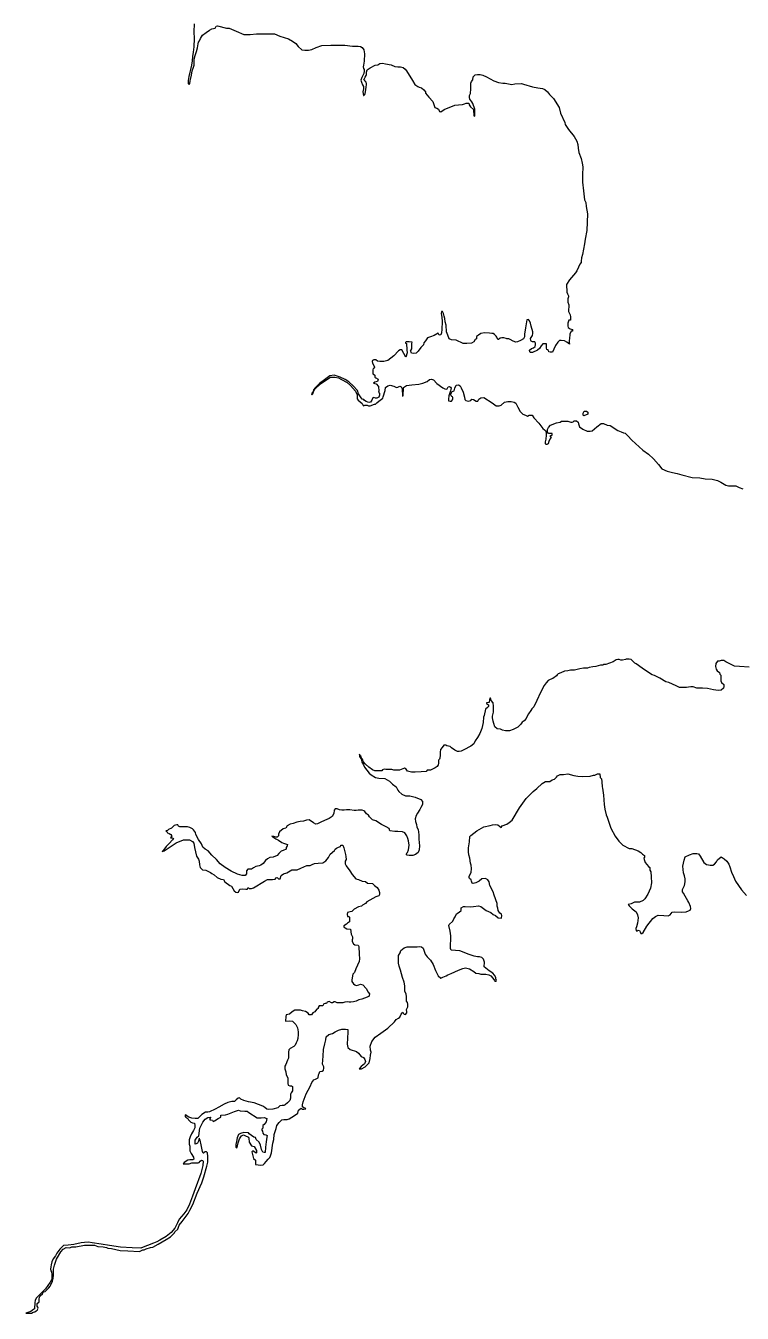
# Model space of a CAD drawing. Header units: inches. Extents: x 2272838 to 2336681, y 13196121 to 13295201.
# Drawn here: x 2313247 to 2323722, y 13196121 to 13214938 of the extents above; entities that cross this region are included whole.
import ezdxf

# ---------------------------------------------------------------- set-up
doc = ezdxf.new("R2010")
doc.units = ezdxf.units.IN
doc.header["$MEASUREMENT"] = 0
doc.layers.add('shoreline06_1', color=7, linetype='Continuous')

msp = doc.modelspace()

# ---------------------------------------------------------------- linework, layer by layer
at = {"layer": 'shoreline06_1'}
for points in [[(2315708, 13214964), (2315705, 13214848), (2315710, 13214754), (2315707, 13214629), (2315696, 13214552), (2315684, 13214490), (2315679, 13214427), (2315672, 13214361), (2315655, 13214301), (2315648, 13214259), (2315630, 13214198), (2315623, 13214139), (2315623, 13214089), (2315634, 13214085), (2315646, 13214089), (2315649, 13214132), (2315658, 13214155), (2315672, 13214217), (2315682, 13214278), (2315696, 13214318), (2315710, 13214360), (2315710, 13214420), (2315710, 13214452), (2315726, 13214504), (2315745, 13214561), (2315760, 13214615), (2315766, 13214672), (2315773, 13214700), (2315788, 13214719), (2315802, 13214754), (2315833, 13214801), (2315885, 13214839), (2315934, 13214872), (2315969, 13214893), (2316017, 13214902), (2316030, 13214933), (2316052, 13214938), (2316184, 13214905), (2316222, 13214905), (2316325, 13214860), (2316436, 13214808), (2316526, 13214808), (2316620, 13214818), (2316752, 13214820), (2316884, 13214819), (2316964, 13214786), (2317089, 13214747), (2317148, 13214711), (2317197, 13214678), (2317230, 13214633), (2317285, 13214588), (2317327, 13214581), (2317383, 13214579), (2317428, 13214593), (2317495, 13214622), (2317577, 13214650), (2317707, 13214652), (2317911, 13214654), (2318022, 13214640), (2318077, 13214640), (2318105, 13214640), (2318142, 13214633), (2318168, 13214619), (2318190, 13214585), (2318202, 13214529), (2318194, 13214421), (2318187, 13214360), (2318178, 13214340), (2318187, 13214315), (2318197, 13214300), (2318197, 13214272), (2318190, 13214239), (2318161, 13214182), (2318147, 13214145), (2318154, 13214114), (2318171, 13214074), (2318183, 13214050), (2318183, 13214017), (2318173, 13213973), (2318183, 13213919), (2318190, 13213919), (2318204, 13213932), (2318210, 13213949), (2318218, 13214003), (2318223, 13214046), (2318230, 13214077), (2318230, 13214091), (2318222, 13214114), (2318211, 13214121), (2318204, 13214136), (2318192, 13214150), (2318197, 13214156), (2318208, 13214187), (2318222, 13214209), (2318230, 13214228), (2318228, 13214261), (2318239, 13214296), (2318284, 13214324), (2318354, 13214362), (2318397, 13214367), (2318426, 13214387), (2318465, 13214392), (2318508, 13214381), (2318591, 13214366), (2318645, 13214343), (2318687, 13214336), (2318727, 13214336), (2318767, 13214328), (2318793, 13214305), (2318814, 13214279), (2318901, 13214137), (2318935, 13214081), (2318977, 13214048), (2319001, 13214043), (2319031, 13214033), (2319069, 13214001), (2319093, 13213974), (2319093, 13213951), (2319139, 13213894), (2319198, 13213829), (2319227, 13213744), (2319255, 13213734), (2319283, 13213720), (2319297, 13213684), (2319318, 13213682), (2319363, 13213713), (2319519, 13213777), (2319575, 13213784), (2319632, 13213786), (2319661, 13213795), (2319686, 13213807), (2319726, 13213809), (2319731, 13213781), (2319750, 13213755), (2319792, 13213712), (2319797, 13213623), (2319811, 13213618), (2319811, 13213717), (2319783, 13213802), (2319771, 13213824), (2319738, 13213863), (2319733, 13213889), (2319734, 13213918), (2319748, 13213948), (2319755, 13214014), (2319755, 13214101), (2319766, 13214121), (2319783, 13214146), (2319786, 13214194), (2319816, 13214219), (2319851, 13214227), (2319891, 13214227), (2319929, 13214217), (2319981, 13214194), (2320090, 13214134), (2320160, 13214109), (2320224, 13214101), (2320255, 13214101), (2320353, 13214078), (2320396, 13214087), (2320497, 13214092), (2320525, 13214083), (2320658, 13214044), (2320736, 13214030), (2320802, 13214019), (2320834, 13214005), (2320875, 13213971), (2320905, 13213931), (2320962, 13213875), (2321044, 13213745), (2321067, 13213662), (2321129, 13213526), (2321133, 13213497), (2321181, 13213422), (2321263, 13213320), (2321303, 13213252), (2321317, 13213205), (2321322, 13213149), (2321334, 13213085), (2321366, 13213000), (2321381, 13212932), (2321392, 13212878), (2321388, 13212757), (2321388, 13212654), (2321400, 13212524), (2321414, 13212394), (2321435, 13212357), (2321440, 13212298), (2321458, 13212191), (2321451, 13211948), (2321428, 13211819), (2321418, 13211753), (2321387, 13211597), (2321370, 13211548), (2321366, 13211499), (2321366, 13211477), (2321349, 13211453), (2321326, 13211409), (2321304, 13211354), (2321286, 13211329), (2321198, 13211227), (2321151, 13211156), (2321156, 13211044), (2321168, 13211018), (2321182, 13210992), (2321182, 13210975), (2321173, 13210945), (2321172, 13210900), (2321186, 13210859), (2321187, 13210831), (2321182, 13210793), (2321180, 13210761), (2321207, 13210713), (2321212, 13210685), (2321212, 13210636), (2321187, 13210633), (2321174, 13210589), (2321170, 13210549), (2321177, 13210527), (2321207, 13210508), (2321240, 13210499), (2321241, 13210475), (2321222, 13210475), (2321203, 13210430), (2321196, 13210360), (2321191, 13210343), (2321191, 13210315), (2321198, 13210282), (2321158, 13210313), (2321122, 13210331), (2321076, 13210339), (2321052, 13210339), (2321028, 13210313), (2320991, 13210266), (2320967, 13210212), (2320950, 13210166), (2320913, 13210167), (2320896, 13210172), (2320891, 13210190), (2320875, 13210202), (2320866, 13210207), (2320859, 13210226), (2320859, 13210263), (2320859, 13210289), (2320828, 13210289), (2320807, 13210289), (2320781, 13210259), (2320757, 13210223), (2320729, 13210197), (2320656, 13210164), (2320625, 13210164), (2320616, 13210171), (2320611, 13210195), (2320642, 13210223), (2320672, 13210233), (2320696, 13210251), (2320701, 13210277), (2320701, 13210301), (2320691, 13210318), (2320656, 13210318), (2320635, 13210330), (2320632, 13210339), (2320628, 13210367), (2320656, 13210409), (2320661, 13210440), (2320660, 13210466), (2320635, 13210549), (2320627, 13210589), (2320613, 13210626), (2320599, 13210643), (2320574, 13210641), (2320564, 13210584), (2320552, 13210525), (2320540, 13210433), (2320538, 13210393), (2320524, 13210362), (2320479, 13210337), (2320437, 13210318), (2320411, 13210316), (2320373, 13210329), (2320330, 13210351), (2320309, 13210362), (2320281, 13210360), (2320269, 13210365), (2320239, 13210379), (2320208, 13210379), (2320182, 13210374), (2320161, 13210355), (2320149, 13210355), (2320132, 13210388), (2320126, 13210401), (2320102, 13210424), (2320080, 13210438), (2320059, 13210440), (2320029, 13210443), (2319956, 13210448), (2319901, 13210438), (2319864, 13210417), (2319836, 13210398), (2319835, 13210379), (2319835, 13210363), (2319816, 13210351), (2319798, 13210320), (2319763, 13210301), (2319697, 13210294), (2319642, 13210295), (2319539, 13210342), (2319473, 13210346), (2319437, 13210363), (2319416, 13210415), (2319399, 13210464), (2319395, 13210563), (2319378, 13210611), (2319374, 13210658), (2319362, 13210696), (2319357, 13210735), (2319340, 13210761), (2319326, 13210761), (2319320, 13210733), (2319329, 13210681), (2319336, 13210616), (2319329, 13210500), (2319324, 13210448), (2319315, 13210422), (2319289, 13210417), (2319279, 13210446), (2319220, 13210413), (2319166, 13210394), (2319121, 13210377), (2319093, 13210335), (2319069, 13210302), (2319062, 13210276), (2319025, 13210236), (2318982, 13210180), (2318954, 13210151), (2318919, 13210146), (2318888, 13210153), (2318880, 13210168), (2318871, 13210186), (2318878, 13210194), (2318894, 13210215), (2318892, 13210293), (2318897, 13210312), (2318853, 13210319), (2318808, 13210319), (2318798, 13210309), (2318801, 13210298), (2318815, 13210292), (2318820, 13210203), (2318822, 13210158), (2318803, 13210095), (2318746, 13210203), (2318721, 13210203), (2318695, 13210189), (2318628, 13210116), (2318541, 13210045), (2318480, 13210033), (2318426, 13210033), (2318388, 13210038), (2318364, 13210057), (2318336, 13210057), (2318315, 13210046), (2318313, 13210029), (2318315, 13210005), (2318334, 13209975), (2318346, 13209947), (2318339, 13209934), (2318327, 13209930), (2318322, 13209911), (2318322, 13209871), (2318322, 13209850), (2318345, 13209836), (2318352, 13209829), (2318350, 13209800), (2318366, 13209793), (2318400, 13209772), (2318392, 13209739), (2318353, 13209730), (2318331, 13209716), (2318369, 13209704), (2318404, 13209664), (2318407, 13209598), (2318404, 13209581), (2318418, 13209565), (2318418, 13209538), (2318409, 13209512), (2318381, 13209496), (2318362, 13209494), (2318336, 13209505), (2318322, 13209498), (2318308, 13209468), (2318289, 13209439), (2318268, 13209432), (2318248, 13209435), (2318223, 13209447), (2318199, 13209461), (2318189, 13209477), (2318164, 13209482), (2318140, 13209517), (2318114, 13209560), (2318095, 13209607), (2318034, 13209676), (2317971, 13209734), (2317919, 13209770), (2317846, 13209803), (2317786, 13209820), (2317756, 13209829), (2317692, 13209822), (2317633, 13209777), (2317542, 13209709), (2317478, 13209645), (2317456, 13209619), (2317449, 13209591), (2317423, 13209558), (2317428, 13209542), (2317443, 13209558), (2317459, 13209600), (2317473, 13209629), (2317558, 13209704), (2317666, 13209780), (2317704, 13209801), (2317768, 13209803), (2317819, 13209793), (2317862, 13209767), (2317947, 13209725), (2317996, 13209680), (2318067, 13209598), (2318093, 13209543), (2318093, 13209487), (2318107, 13209465), (2318166, 13209419), (2318178, 13209386), (2318187, 13209385), (2318206, 13209395), (2318241, 13209392), (2318258, 13209385), (2318284, 13209385), (2318345, 13209407), (2318361, 13209407), (2318381, 13209426), (2318409, 13209453), (2318468, 13209494), (2318475, 13209515), (2318503, 13209605), (2318505, 13209652), (2318541, 13209675), (2318574, 13209685), (2318628, 13209671), (2318666, 13209651), (2318687, 13209654), (2318718, 13209670), (2318734, 13209661), (2318749, 13209632), (2318755, 13209526), (2318763, 13209527), (2318769, 13209649), (2318814, 13209682), (2318892, 13209692), (2318993, 13209701), (2319053, 13209715), (2319114, 13209738), (2319152, 13209767), (2319178, 13209771), (2319210, 13209765), (2319257, 13209710), (2319345, 13209647), (2319373, 13209632), (2319401, 13209628), (2319409, 13209632), (2319425, 13209660), (2319442, 13209667), (2319458, 13209658), (2319465, 13209640), (2319456, 13209601), (2319432, 13209531), (2319429, 13209482), (2319430, 13209456), (2319453, 13209449), (2319470, 13209453), (2319486, 13209469), (2319493, 13209486), (2319493, 13209505), (2319486, 13209514), (2319475, 13209521), (2319467, 13209531), (2319463, 13209555), (2319482, 13209592), (2319510, 13209601), (2319519, 13209640), (2319538, 13209686), (2319574, 13209691), (2319600, 13209677), (2319614, 13209644), (2319642, 13209583), (2319661, 13209512), (2319665, 13209477), (2319679, 13209463), (2319703, 13209456), (2319722, 13209453), (2319752, 13209460), (2319771, 13209479), (2319795, 13209476), (2319830, 13209450), (2319858, 13209450), (2319870, 13209479), (2319901, 13209502), (2319943, 13209503), (2320064, 13209429), (2320127, 13209384), (2320167, 13209384), (2320196, 13209392), (2320245, 13209438), (2320294, 13209445), (2320344, 13209445), (2320386, 13209438), (2320412, 13209423), (2320442, 13209366), (2320474, 13209302), (2320516, 13209262), (2320552, 13209248), (2320584, 13209233), (2320606, 13209247), (2320653, 13209247), (2320674, 13209210), (2320747, 13209130), (2320806, 13209052), (2320830, 13209031), (2320846, 13209021), (2320856, 13208991), (2320855, 13208955), (2320851, 13208894), (2320841, 13208856), (2320841, 13208835), (2320853, 13208823), (2320869, 13208823), (2320891, 13208833), (2320898, 13208865), (2320910, 13208892), (2320935, 13208922), (2320919, 13208932), (2320919, 13208950), (2320943, 13208955), (2320941, 13208978), (2320891, 13208981), (2320875, 13208998), (2320875, 13209035), (2320889, 13209066), (2320919, 13209103), (2321009, 13209137), (2321060, 13209143), (2321079, 13209157), (2321174, 13209157), (2321214, 13209144), (2321235, 13209146), (2321251, 13209148), (2321264, 13209162), (2321297, 13209165), (2321324, 13209144), (2321330, 13209118), (2321341, 13209075), (2321390, 13209044), (2321457, 13209014), (2321501, 13209013), (2321530, 13209019), (2321594, 13209077), (2321662, 13209124), (2321692, 13209124), (2321749, 13209099), (2321792, 13209094), (2321904, 13209023), (2321951, 13209001), (2321984, 13208990), (2322010, 13208985), (2322051, 13208947), (2322109, 13208879), (2322215, 13208785), (2322267, 13208735), (2322350, 13208676), (2322427, 13208608), (2322496, 13208527), (2322548, 13208461), (2322623, 13208426), (2322704, 13208407), (2322770, 13208395), (2322838, 13208376), (2322991, 13208337), (2323100, 13208329), (2323180, 13208318), (2323283, 13208312), (2323358, 13208291), (2323411, 13208266), (2323484, 13208223), (2323521, 13208216), (2323627, 13208213), (2323675, 13208192), (2323733, 13208169)], [(2323822, 13205566), (2323683, 13205573), (2323610, 13205580), (2323541, 13205611), (2323484, 13205641), (2323451, 13205661), (2323416, 13205663), (2323386, 13205653), (2323359, 13205649), (2323334, 13205618), (2323329, 13205571), (2323339, 13205536), (2323355, 13205508), (2323388, 13205486), (2323393, 13205462), (2323411, 13205448), (2323409, 13205366), (2323419, 13205342), (2323452, 13205312), (2323451, 13205278), (2323447, 13205255), (2323413, 13205227), (2323371, 13205225), (2323303, 13205232), (2323216, 13205251), (2323143, 13205255), (2323096, 13205255), (2323056, 13205258), (2323003, 13205274), (2322970, 13205274), (2322937, 13205269), (2322909, 13205267), (2322803, 13205267), (2322754, 13205293), (2322650, 13205338), (2322607, 13205350), (2322515, 13205404), (2322440, 13205440), (2322405, 13205454), (2322306, 13205513), (2322257, 13205551), (2322172, 13205614), (2322150, 13205624), (2322124, 13205652), (2322096, 13205675), (2322070, 13205683), (2322025, 13205683), (2322013, 13205675), (2321971, 13205668), (2321947, 13205668), (2321924, 13205678), (2321903, 13205678), (2321877, 13205671), (2321837, 13205643), (2321782, 13205621), (2321726, 13205602), (2321696, 13205602), (2321684, 13205595), (2321648, 13205595), (2321615, 13205581), (2321584, 13205574), (2321538, 13205567), (2321485, 13205558), (2321460, 13205551), (2321401, 13205549), (2321349, 13205539), (2321311, 13205530), (2321290, 13205523), (2321268, 13205520), (2321212, 13205520), (2321170, 13205511), (2321123, 13205504), (2321070, 13205480), (2321030, 13205464), (2321014, 13205452), (2321007, 13205436), (2320953, 13205398), (2320913, 13205383), (2320884, 13205369), (2320858, 13205337), (2320828, 13205294), (2320771, 13205191), (2320717, 13205077), (2320676, 13204986), (2320648, 13204957), (2320632, 13204929), (2320599, 13204880), (2320578, 13204846), (2320563, 13204811), (2320533, 13204781), (2320505, 13204761), (2320483, 13204733), (2320441, 13204689), (2320372, 13204655), (2320321, 13204632), (2320262, 13204634), (2320215, 13204642), (2320189, 13204658), (2320137, 13204661), (2320106, 13204693), (2320089, 13204740), (2320080, 13204776), (2320073, 13204823), (2320073, 13204849), (2320087, 13204905), (2320088, 13204995), (2320080, 13205040), (2320052, 13205078), (2320040, 13205111), (2320033, 13205111), (2320028, 13205092), (2320021, 13205049), (2319983, 13205042), (2319983, 13205031), (2320012, 13205014), (2320012, 13204990), (2319996, 13204974), (2319970, 13204951), (2319948, 13204859), (2319941, 13204833), (2319934, 13204755), (2319915, 13204665), (2319887, 13204595), (2319851, 13204538), (2319819, 13204486), (2319799, 13204444), (2319755, 13204411), (2319653, 13204356), (2319613, 13204338), (2319582, 13204330), (2319561, 13204330), (2319519, 13204349), (2319472, 13204387), (2319450, 13204402), (2319403, 13204416), (2319387, 13204422), (2319359, 13204422), (2319337, 13204390), (2319311, 13204361), (2319305, 13204321), (2319304, 13204279), (2319300, 13204234), (2319295, 13204218), (2319281, 13204203), (2319281, 13204154), (2319276, 13204135), (2319260, 13204112), (2319233, 13204090), (2319163, 13204058), (2319115, 13204058), (2319099, 13204038), (2319029, 13204032), (2318941, 13204031), (2318885, 13204031), (2318830, 13204043), (2318807, 13204072), (2318783, 13204086), (2318760, 13204077), (2318712, 13204060), (2318668, 13204060), (2318628, 13204060), (2318599, 13204069), (2318510, 13204069), (2318489, 13204074), (2318461, 13204065), (2318453, 13204051), (2318406, 13204051), (2318350, 13204051), (2318316, 13204063), (2318263, 13204102), (2318213, 13204147), (2318182, 13204183), (2318171, 13204218), (2318157, 13204232), (2318151, 13204258), (2318137, 13204268), (2318126, 13204293), (2318126, 13204256), (2318144, 13204228), (2318157, 13204209), (2318159, 13204176), (2318180, 13204147), (2318201, 13204103), (2318267, 13204016), (2318295, 13203989), (2318359, 13203949), (2318409, 13203942), (2318496, 13203937), (2318567, 13203898), (2318609, 13203853), (2318661, 13203817), (2318686, 13203766), (2318703, 13203746), (2318746, 13203707), (2318800, 13203685), (2318863, 13203681), (2318939, 13203664), (2319023, 13203628), (2319047, 13203602), (2319047, 13203558), (2319023, 13203515), (2319011, 13203482), (2318974, 13203430), (2318957, 13203398), (2318941, 13203345), (2318945, 13203308), (2318960, 13203263), (2318967, 13203223), (2318983, 13203190), (2318995, 13203115), (2318992, 13203051), (2319004, 13202950), (2318997, 13202893), (2318986, 13202857), (2318947, 13202824), (2318908, 13202811), (2318853, 13202810), (2318825, 13202817), (2318811, 13202836), (2318830, 13202855), (2318842, 13202893), (2318851, 13202961), (2318844, 13203027), (2318834, 13203061), (2318820, 13203098), (2318788, 13203143), (2318757, 13203159), (2318689, 13203164), (2318644, 13203164), (2318569, 13203174), (2318559, 13203204), (2318516, 13203232), (2318450, 13203266), (2318363, 13203317), (2318319, 13203330), (2318297, 13203353), (2318274, 13203377), (2318260, 13203403), (2318231, 13203421), (2318205, 13203452), (2318191, 13203466), (2318166, 13203473), (2318109, 13203473), (2318080, 13203468), (2318048, 13203468), (2317984, 13203478), (2317935, 13203478), (2317901, 13203474), (2317869, 13203474), (2317833, 13203478), (2317800, 13203492), (2317769, 13203492), (2317757, 13203473), (2317751, 13203427), (2317729, 13203382), (2317682, 13203353), (2317614, 13203321), (2317560, 13203299), (2317512, 13203273), (2317489, 13203271), (2317456, 13203290), (2317390, 13203330), (2317354, 13203328), (2317307, 13203313), (2317260, 13203307), (2317208, 13203297), (2317156, 13203281), (2317112, 13203267), (2317069, 13203243), (2317048, 13203210), (2317013, 13203201), (2316958, 13203155), (2316942, 13203125), (2316942, 13203101), (2316925, 13203080), (2316904, 13203080), (2316873, 13203087), (2316845, 13203095), (2316904, 13203056), (2316944, 13203036), (2316989, 13203002), (2317015, 13202991), (2317046, 13202983), (2317072, 13202970), (2317071, 13202953), (2317053, 13202927), (2317053, 13202904), (2317012, 13202885), (2316982, 13202873), (2316949, 13202840), (2316923, 13202811), (2316862, 13202788), (2316814, 13202781), (2316783, 13202764), (2316750, 13202736), (2316718, 13202696), (2316684, 13202668), (2316658, 13202658), (2316609, 13202652), (2316576, 13202632), (2316546, 13202612), (2316494, 13202611), (2316475, 13202588), (2316475, 13202559), (2316475, 13202541), (2316456, 13202517), (2316411, 13202519), (2316343, 13202536), (2316249, 13202583), (2316161, 13202637), (2316088, 13202689), (2316036, 13202753), (2315970, 13202814), (2315912, 13202880), (2315871, 13202902), (2315838, 13202932), (2315815, 13202980), (2315772, 13203043), (2315735, 13203118), (2315728, 13203149), (2315702, 13203184), (2315685, 13203203), (2315645, 13203222), (2315614, 13203230), (2315582, 13203230), (2315530, 13203230), (2315501, 13203230), (2315480, 13203241), (2315471, 13203258), (2315457, 13203258), (2315419, 13203248), (2315377, 13203210), (2315334, 13203192), (2315320, 13203178), (2315296, 13203173), (2315310, 13203161), (2315318, 13203142), (2315343, 13203133), (2315370, 13203119), (2315381, 13203100), (2315365, 13203071), (2315386, 13203067), (2315405, 13203060), (2315393, 13203038), (2315346, 13202987), (2315299, 13202945), (2315278, 13202909), (2315251, 13202881), (2315244, 13202869), (2315273, 13202879), (2315390, 13202959), (2315445, 13202994), (2315553, 13203039), (2315643, 13203039), (2315685, 13203017), (2315707, 13202993), (2315713, 13202928), (2315742, 13202802), (2315772, 13202758), (2315784, 13202729), (2315787, 13202673), (2315796, 13202638), (2315829, 13202600), (2315881, 13202595), (2315947, 13202562), (2315966, 13202548), (2316001, 13202529), (2316048, 13202491), (2316097, 13202466), (2316137, 13202460), (2316159, 13202428), (2316229, 13202373), (2316256, 13202364), (2316296, 13202296), (2316317, 13202275), (2316336, 13202272), (2316359, 13202275), (2316378, 13202317), (2316418, 13202326), (2316463, 13202319), (2316491, 13202321), (2316496, 13202338), (2316508, 13202338), (2316513, 13202331), (2316546, 13202331), (2316579, 13202338), (2316737, 13202437), (2316783, 13202458), (2316817, 13202459), (2316856, 13202460), (2316892, 13202463), (2316906, 13202486), (2316923, 13202488), (2316942, 13202472), (2316967, 13202472), (2316981, 13202521), (2317015, 13202541), (2317066, 13202557), (2317135, 13202601), (2317213, 13202601), (2317271, 13202625), (2317359, 13202665), (2317403, 13202667), (2317436, 13202679), (2317469, 13202694), (2317524, 13202700), (2317590, 13202705), (2317632, 13202734), (2317675, 13202781), (2317696, 13202833), (2317762, 13202882), (2317769, 13202903), (2317788, 13202919), (2317821, 13202931), (2317847, 13202943), (2317854, 13202964), (2317882, 13202964), (2317897, 13202922), (2317922, 13202825), (2317929, 13202795), (2317931, 13202752), (2317917, 13202729), (2317917, 13202688), (2317931, 13202662), (2317986, 13202585), (2318017, 13202533), (2318075, 13202471), (2318113, 13202459), (2318165, 13202434), (2318212, 13202432), (2318245, 13202408), (2318318, 13202400), (2318344, 13202373), (2318384, 13202344), (2318408, 13202306), (2318419, 13202269), (2318419, 13202242), (2318408, 13202224), (2318365, 13202205), (2318236, 13202134), (2318214, 13202109), (2318172, 13202087), (2318157, 13202071), (2318113, 13202063), (2318049, 13202028), (2318016, 13201995), (2317992, 13201988), (2317952, 13201976), (2317946, 13201955), (2317953, 13201918), (2317976, 13201920), (2317981, 13201903), (2317981, 13201844), (2317953, 13201823), (2317936, 13201807), (2317898, 13201785), (2317898, 13201765), (2317915, 13201752), (2317940, 13201741), (2317997, 13201734), (2318006, 13201660), (2318026, 13201620), (2318026, 13201595), (2318021, 13201580), (2318021, 13201554), (2318040, 13201522), (2318058, 13201507), (2318108, 13201502), (2318115, 13201481), (2318124, 13201370), (2318127, 13201300), (2318122, 13201260), (2318074, 13201156), (2318053, 13201102), (2318030, 13201078), (2318016, 13200996), (2318016, 13200968), (2318037, 13200934), (2318060, 13200920), (2318077, 13200913), (2318117, 13200920), (2318143, 13200930), (2318176, 13200921), (2318225, 13200869), (2318253, 13200816), (2318272, 13200788), (2318270, 13200767), (2318263, 13200750), (2318199, 13200725), (2318162, 13200710), (2318117, 13200701), (2318077, 13200682), (2318041, 13200671), (2318001, 13200666), (2317976, 13200666), (2317950, 13200673), (2317910, 13200666), (2317881, 13200659), (2317798, 13200659), (2317773, 13200673), (2317758, 13200673), (2317732, 13200656), (2317718, 13200656), (2317685, 13200675), (2317655, 13200668), (2317643, 13200647), (2317624, 13200649), (2317605, 13200642), (2317589, 13200616), (2317537, 13200612), (2317521, 13200588), (2317520, 13200576), (2317504, 13200567), (2317485, 13200543), (2317475, 13200527), (2317445, 13200513), (2317423, 13200484), (2317393, 13200484), (2317376, 13200506), (2317336, 13200532), (2317294, 13200539), (2317266, 13200549), (2317219, 13200551), (2317181, 13200549), (2317143, 13200527), (2317101, 13200494), (2317056, 13200482), (2317049, 13200457), (2317047, 13200390), (2317105, 13200397), (2317148, 13200390), (2317197, 13200341), (2317221, 13200292), (2317228, 13200235), (2317228, 13200195), (2317223, 13200138), (2317214, 13200103), (2317200, 13200072), (2317188, 13200041), (2317166, 13200021), (2317115, 13199992), (2317094, 13199969), (2317089, 13199936), (2317089, 13199891), (2317088, 13199851), (2317075, 13199820), (2317048, 13199757), (2317035, 13199733), (2317035, 13199691), (2317049, 13199650), (2317056, 13199606), (2317077, 13199563), (2317079, 13199478), (2317084, 13199455), (2317107, 13199445), (2317131, 13199445), (2317145, 13199433), (2317145, 13199372), (2317129, 13199341), (2317116, 13199322), (2317116, 13199266), (2317107, 13199229), (2317076, 13199195), (2317041, 13199167), (2317022, 13199157), (2316996, 13199155), (2316964, 13199151), (2316952, 13199141), (2316932, 13199122), (2316860, 13199106), (2316791, 13199101), (2316770, 13199106), (2316744, 13199130), (2316711, 13199146), (2316586, 13199195), (2316504, 13199212), (2316438, 13199231), (2316391, 13199252), (2316374, 13199267), (2316351, 13199264), (2316325, 13199238), (2316298, 13199217), (2316261, 13199215), (2316200, 13199203), (2316150, 13199177), (2316072, 13199132), (2316018, 13199104), (2315936, 13199066), (2315907, 13199062), (2315876, 13199061), (2315822, 13199026), (2315780, 13198982), (2315761, 13198968), (2315725, 13198965), (2315676, 13198972), (2315632, 13198986), (2315601, 13199008), (2315584, 13199022), (2315572, 13199007), (2315586, 13198988), (2315617, 13198965), (2315627, 13198946), (2315660, 13198916), (2315686, 13198906), (2315716, 13198897), (2315721, 13198863), (2315718, 13198833), (2315700, 13198793), (2315671, 13198741), (2315652, 13198699), (2315636, 13198656), (2315638, 13198593), (2315647, 13198562), (2315647, 13198496), (2315666, 13198454), (2315702, 13198401), (2315707, 13198373), (2315690, 13198362), (2315647, 13198361), (2315617, 13198357), (2315563, 13198326), (2315548, 13198305), (2315563, 13198305), (2315610, 13198307), (2315638, 13198307), (2315676, 13198321), (2315766, 13198321), (2315782, 13198326), (2315799, 13198343), (2315817, 13198357), (2315832, 13198355), (2315839, 13198343), (2315836, 13198279), (2315808, 13198164), (2315723, 13197937), (2315687, 13197833), (2315642, 13197716), (2315600, 13197631), (2315560, 13197574), (2315492, 13197496), (2315468, 13197443), (2315428, 13197365), (2315373, 13197301), (2315298, 13197245), (2315206, 13197188), (2315162, 13197165), (2315116, 13197143), (2315025, 13197110), (2314965, 13197087), (2314932, 13197073), (2314805, 13197077), (2314631, 13197087), (2314471, 13197111), (2314350, 13197132), (2314219, 13197149), (2314164, 13197158), (2314108, 13197153), (2314058, 13197148), (2313950, 13197127), (2313869, 13197115), (2313801, 13197109), (2313744, 13197057), (2313700, 13197000), (2313681, 13196958), (2313650, 13196917), (2313627, 13196871), (2313619, 13196831), (2313612, 13196800), (2313610, 13196764), (2313612, 13196741), (2313624, 13196727), (2313627, 13196686), (2313627, 13196630), (2313622, 13196609), (2313605, 13196573), (2313537, 13196479), (2313400, 13196343), (2313383, 13196309), (2313379, 13196277), (2313377, 13196187), (2313344, 13196166), (2313324, 13196145), (2313247, 13196124), (2313294, 13196121), (2313331, 13196123), (2313355, 13196137), (2313379, 13196144), (2313398, 13196157), (2313417, 13196168), (2313426, 13196184), (2313430, 13196197), (2313426, 13196208), (2313416, 13196225), (2313416, 13196248), (2313416, 13196263), (2313442, 13196288), (2313445, 13196329), (2313449, 13196357), (2313459, 13196376), (2313490, 13196406), (2313506, 13196432), (2313532, 13196441), (2313587, 13196493), (2313603, 13196515), (2313613, 13196538), (2313638, 13196588), (2313648, 13196627), (2313653, 13196679), (2313653, 13196764), (2313667, 13196825), (2313698, 13196913), (2313761, 13197021), (2313794, 13197057), (2313836, 13197080), (2313891, 13197076), (2313919, 13197094), (2313981, 13197094), (2314105, 13197115), (2314202, 13197116), (2314252, 13197117), (2314299, 13197096), (2314379, 13197094), (2314428, 13197084), (2314449, 13197073), (2314501, 13197068), (2314629, 13197040), (2314739, 13197033), (2314911, 13197025), (2314959, 13197046), (2314980, 13197046), (2315008, 13197061), (2315072, 13197080), (2315105, 13197089), (2315183, 13197132), (2315301, 13197200), (2315362, 13197238), (2315423, 13197294), (2315428, 13197311), (2315470, 13197351), (2315492, 13197409), (2315536, 13197464), (2315621, 13197579), (2315647, 13197628), (2315689, 13197709), (2315753, 13197874), (2315820, 13198025), (2315853, 13198117), (2315895, 13198270), (2315911, 13198331), (2315911, 13198413), (2315905, 13198465), (2315890, 13198482), (2315869, 13198482), (2315855, 13198475), (2315850, 13198463), (2315839, 13198461), (2315829, 13198487), (2315810, 13198581), (2315799, 13198651), (2315784, 13198680), (2315773, 13198637), (2315759, 13198609), (2315740, 13198599), (2315726, 13198590), (2315725, 13198614), (2315726, 13198649), (2315751, 13198694), (2315778, 13198713), (2315791, 13198824), (2315837, 13198916), (2315870, 13198958), (2315909, 13198984), (2315952, 13198988), (2315938, 13198969), (2315938, 13198946), (2315952, 13198946), (2315976, 13198941), (2315989, 13198923), (2316009, 13198934), (2316058, 13198969), (2316100, 13198988), (2316100, 13199017), (2316167, 13199022), (2316204, 13199031), (2316301, 13199068), (2316341, 13199083), (2316358, 13199090), (2316384, 13199078), (2316450, 13199075), (2316482, 13199075), (2316511, 13199056), (2316629, 13198979), (2316688, 13198979), (2316734, 13198984), (2316774, 13198965), (2316763, 13198917), (2316734, 13198879), (2316715, 13198863), (2316713, 13198826), (2316699, 13198811), (2316697, 13198799), (2316709, 13198781), (2316713, 13198755), (2316730, 13198734), (2316756, 13198731), (2316779, 13198720), (2316772, 13198694), (2316761, 13198625), (2316753, 13198549), (2316748, 13198469), (2316734, 13198469), (2316713, 13198477), (2316692, 13198512), (2316680, 13198576), (2316659, 13198621), (2316616, 13198660), (2316607, 13198689), (2316584, 13198694), (2316515, 13198741), (2316503, 13198757), (2316435, 13198762), (2316388, 13198750), (2316357, 13198732), (2316339, 13198687), (2316327, 13198632), (2316319, 13198585), (2316319, 13198548), (2316333, 13198541), (2316341, 13198567), (2316352, 13198613), (2316372, 13198670), (2316402, 13198713), (2316431, 13198729), (2316452, 13198720), (2316503, 13198693), (2316508, 13198682), (2316513, 13198621), (2316546, 13198568), (2316588, 13198559), (2316623, 13198498), (2316621, 13198467), (2316614, 13198463), (2316567, 13198495), (2316551, 13198479), (2316560, 13198441), (2316577, 13198383), (2316607, 13198357), (2316605, 13198297), (2316682, 13198285), (2316716, 13198290), (2316739, 13198309), (2316763, 13198337), (2316789, 13198373), (2316817, 13198399), (2316824, 13198424), (2316840, 13198467), (2316859, 13198608), (2316874, 13198661), (2316880, 13198734), (2316909, 13198820), (2316919, 13198866), (2316951, 13198910), (2316989, 13198948), (2317020, 13198955), (2317069, 13198955), (2317098, 13198962), (2317175, 13199012), (2317225, 13199047), (2317234, 13199089), (2317275, 13199118), (2317289, 13199106), (2317312, 13199106), (2317340, 13199110), (2317334, 13199120), (2317312, 13199125), (2317291, 13199138), (2317291, 13199169), (2317301, 13199209), (2317345, 13199330), (2317407, 13199435), (2317430, 13199492), (2317461, 13199530), (2317485, 13199544), (2317522, 13199560), (2317529, 13199607), (2317539, 13199627), (2317546, 13199652), (2317581, 13199659), (2317598, 13199676), (2317603, 13199704), (2317603, 13199721), (2317588, 13199761), (2317596, 13199876), (2317598, 13199976), (2317621, 13200058), (2317636, 13200119), (2317641, 13200161), (2317680, 13200194), (2317732, 13200209), (2317772, 13200232), (2317820, 13200258), (2317867, 13200275), (2317923, 13200275), (2317956, 13200270), (2317958, 13200230), (2317944, 13200055), (2317956, 13200004), (2317992, 13199978), (2318083, 13199947), (2318110, 13199921), (2318150, 13199872), (2318185, 13199859), (2318204, 13199831), (2318215, 13199801), (2318199, 13199767), (2318150, 13199728), (2318124, 13199694), (2318156, 13199694), (2318211, 13199721), (2318267, 13199779), (2318284, 13199843), (2318289, 13199893), (2318296, 13199935), (2318289, 13199966), (2318282, 13200025), (2318307, 13200091), (2318357, 13200154), (2318437, 13200213), (2318539, 13200289), (2318638, 13200378), (2318663, 13200413), (2318697, 13200435), (2318716, 13200446), (2318734, 13200494), (2318760, 13200522), (2318772, 13200503), (2318781, 13200491), (2318800, 13200489), (2318817, 13200514), (2318817, 13200534), (2318812, 13200545), (2318812, 13200562), (2318833, 13200600), (2318833, 13200639), (2318826, 13200663), (2318814, 13200682), (2318812, 13200750), (2318807, 13200786), (2318789, 13200828), (2318789, 13200904), (2318782, 13200962), (2318753, 13201028), (2318728, 13201134), (2318707, 13201196), (2318697, 13201238), (2318697, 13201351), (2318721, 13201391), (2318733, 13201422), (2318780, 13201460), (2318822, 13201478), (2318884, 13201478), (2318933, 13201478), (2318970, 13201478), (2319006, 13201481), (2319032, 13201478), (2319055, 13201458), (2319074, 13201412), (2319088, 13201370), (2319116, 13201328), (2319164, 13201280), (2319204, 13201219), (2319237, 13201132), (2319279, 13201052), (2319317, 13201017), (2319347, 13201033), (2319394, 13201054), (2319418, 13201066), (2319466, 13201085), (2319572, 13201137), (2319637, 13201162), (2319677, 13201167), (2319734, 13201155), (2319800, 13201118), (2319829, 13201091), (2319869, 13201085), (2319899, 13201075), (2319975, 13201077), (2320015, 13201068), (2320047, 13201052), (2320076, 13201019), (2320102, 13200986), (2320107, 13200973), (2320126, 13200973), (2320128, 13200985), (2320118, 13201011), (2320118, 13201030), (2320099, 13201063), (2320074, 13201092), (2320020, 13201125), (2319947, 13201184), (2319954, 13201252), (2319941, 13201296), (2319913, 13201322), (2319880, 13201332), (2319852, 13201330), (2319802, 13201341), (2319732, 13201363), (2319593, 13201419), (2319465, 13201426), (2319456, 13201453), (2319463, 13201636), (2319452, 13201704), (2319431, 13201789), (2319438, 13201804), (2319490, 13201849), (2319504, 13201886), (2319525, 13201917), (2319546, 13201957), (2319582, 13201981), (2319612, 13202008), (2319615, 13202044), (2319647, 13202065), (2319671, 13202065), (2319746, 13202063), (2319794, 13202067), (2319864, 13202075), (2319899, 13202065), (2319980, 13202009), (2320048, 13201980), (2320083, 13201949), (2320116, 13201936), (2320152, 13201900), (2320201, 13201893), (2320209, 13201933), (2320201, 13201954), (2320178, 13201968), (2320154, 13202006), (2320150, 13202041), (2320138, 13202070), (2320138, 13202112), (2320096, 13202233), (2320081, 13202282), (2320034, 13202372), (2320022, 13202428), (2320004, 13202457), (2319971, 13202475), (2319914, 13202468), (2319874, 13202438), (2319829, 13202412), (2319787, 13202402), (2319772, 13202409), (2319766, 13202437), (2319759, 13202457), (2319735, 13202476), (2319730, 13202487), (2319730, 13202509), (2319758, 13202563), (2319765, 13202619), (2319758, 13202669), (2319747, 13202697), (2319740, 13202772), (2319725, 13202820), (2319719, 13202867), (2319719, 13202923), (2319730, 13202982), (2319737, 13203013), (2319738, 13203091), (2319756, 13203103), (2319844, 13203173), (2319945, 13203232), (2320035, 13203248), (2320073, 13203258), (2320110, 13203265), (2320148, 13203258), (2320200, 13203222), (2320214, 13203244), (2320280, 13203269), (2320317, 13203295), (2320358, 13203328), (2320466, 13203508), (2320561, 13203644), (2320666, 13203746), (2320721, 13203790), (2320796, 13203863), (2320844, 13203891), (2320907, 13203894), (2320945, 13203918), (2320978, 13203927), (2321008, 13203958), (2321023, 13203976), (2321061, 13203995), (2321108, 13203997), (2321171, 13204004), (2321259, 13203979), (2321318, 13203972), (2321381, 13203964), (2321499, 13203972), (2321546, 13203983), (2321567, 13203986), (2321605, 13204004), (2321642, 13204007), (2321647, 13203953), (2321666, 13203931), (2321669, 13203889), (2321675, 13203815), (2321680, 13203797), (2321694, 13203695), (2321704, 13203557), (2321713, 13203488), (2321734, 13203405), (2321749, 13203373), (2321800, 13203212), (2321866, 13203096), (2321920, 13203019), (2321977, 13202964), (2322071, 13202915), (2322107, 13202915), (2322203, 13202877), (2322239, 13202854), (2322264, 13202833), (2322293, 13202809), (2322293, 13202787), (2322285, 13202774), (2322286, 13202754), (2322304, 13202707), (2322352, 13202648), (2322371, 13202637), (2322373, 13202597), (2322384, 13202573), (2322392, 13202500), (2322394, 13202411), (2322379, 13202335), (2322342, 13202246), (2322300, 13202180), (2322274, 13202153), (2322222, 13202130), (2322177, 13202130), (2322149, 13202127), (2322097, 13202107), (2322054, 13202097), (2322069, 13202074), (2322111, 13202033), (2322170, 13201988), (2322191, 13201942), (2322200, 13201901), (2322193, 13201824), (2322174, 13201771), (2322167, 13201743), (2322172, 13201710), (2322188, 13201711), (2322202, 13201718), (2322222, 13201713), (2322229, 13201696), (2322240, 13201672), (2322254, 13201673), (2322275, 13201684), (2322328, 13201779), (2322413, 13201892), (2322455, 13201922), (2322493, 13201941), (2322577, 13201934), (2322637, 13201927), (2322670, 13201946), (2322696, 13201981), (2322738, 13201988), (2322830, 13201983), (2322900, 13201988), (2322938, 13202000), (2322962, 13202014), (2322971, 13202037), (2322966, 13202068), (2322941, 13202125), (2322929, 13202151), (2322889, 13202215), (2322861, 13202259), (2322851, 13202280), (2322851, 13202316), (2322880, 13202373), (2322887, 13202426), (2322886, 13202472), (2322879, 13202516), (2322863, 13202556), (2322853, 13202653), (2322873, 13202745), (2322889, 13202792), (2322953, 13202822), (2323004, 13202842), (2323056, 13202842), (2323085, 13202834), (2323106, 13202801), (2323160, 13202709), (2323200, 13202681), (2323231, 13202674), (2323255, 13202669), (2323292, 13202671), (2323318, 13202683), (2323347, 13202721), (2323361, 13202749), (2323412, 13202792), (2323457, 13202761), (2323497, 13202728), (2323528, 13202686), (2323539, 13202646), (2323565, 13202566), (2323592, 13202506), (2323625, 13202435), (2323709, 13202311), (2323785, 13202226)]]:
    msp.add_lwpolyline(points, dxfattribs=at)
msp.add_lwpolyline([(2321445, 13209306), (2321467, 13209291), (2321464, 13209262), (2321404, 13209235), (2321396, 13209247), (2321396, 13209276), (2321411, 13209303)], close=True, dxfattribs=at)

doc.saveas('drawing.dxf')
